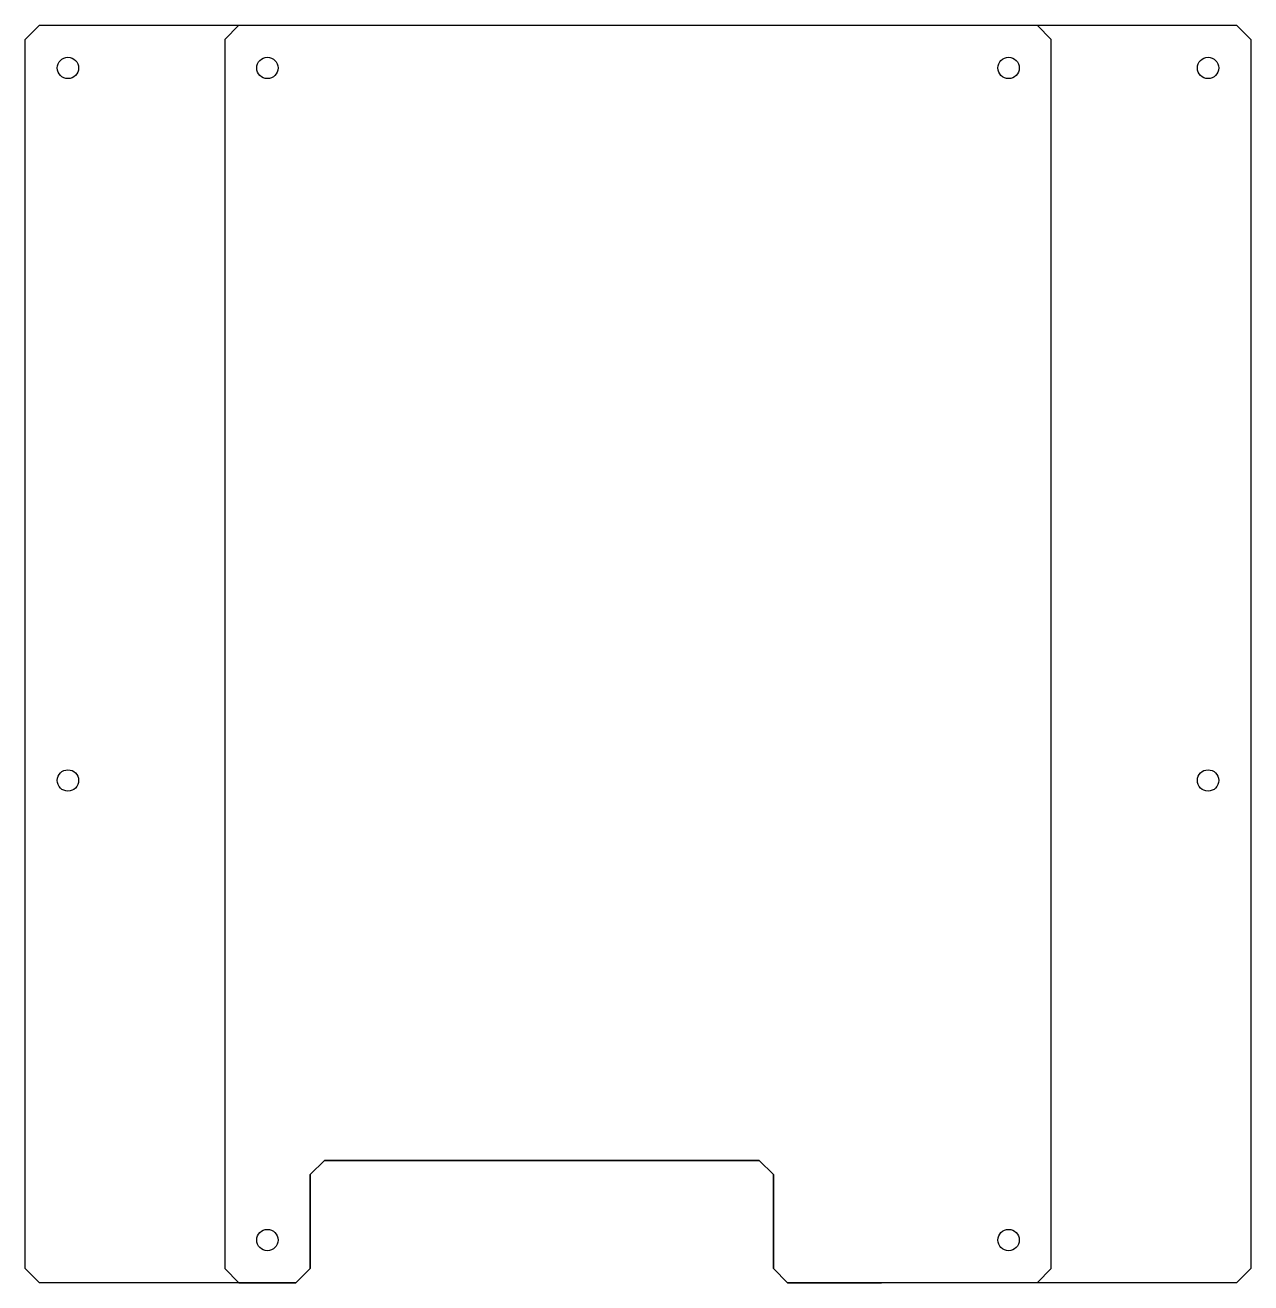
# Model space of a CAD drawing. Header units: millimetres. Extents: x -74 to 98, y -166 to 10.
import ezdxf

# ---------------------------------------------------------------- set-up
doc = ezdxf.new("R2010")
doc.units = ezdxf.units.MM

msp = doc.modelspace()

# ---------------------------------------------------------------- linework, layer by layer
for p, q in [((-43.6, -166.5), (-35.6, -166.5)), ((33.4, -166.5), (46.59, -166.5))]:
    msp.add_line(p, q)
msp.add_lwpolyline([(-33.6, -164.5), (-35.6, -166.5), (-71.6, -166.5), (-73.6, -164.5), (-73.6, 8), (-71.6, 10), (96.4, 10), (98.4, 8), (98.4, -164.5), (96.4, -166.5), (33.4, -166.5), (31.4, -164.5), (31.4, -151.31), (29.4, -149.31), (-31.6, -149.31), (-33.6, -151.31)], close=True)
for points in [[(-35.6, -166.5), (-71.6, -166.5), (-73.6, -164.5), (-73.6, 8), (-71.6, 10), (96.4, 10), (98.4, 8), (98.4, -164.5), (96.4, -166.5), (33.4, -166.5)], [(-35.6, -166.5), (-33.6, -164.5), (-33.6, -151.31), (-31.6, -149.31), (29.4, -149.31), (31.4, -151.31), (31.4, -164.5), (33.4, -166.5)]]:
    msp.add_lwpolyline(points)
at = {"color": 1, "true_color": 0xff0000, "flags": 128}
for points in [[(-43.6, 10), (-45.6, 8), (-45.6, -164.5), (-43.6, -166.5)], [(68.4, -166.5), (70.4, -164.5), (70.4, 8), (68.4, 10)]]:
    msp.add_lwpolyline(points, dxfattribs=at)
for centre in [(-67.6, 4), (-39.6, 4), (64.4, 4), (92.4, 4), (-67.6, -96), (92.4, -96), (-39.6, -160.5), (64.4, -160.5)]:
    msp.add_circle(centre, 1.5)

doc.saveas('drawing.dxf')
